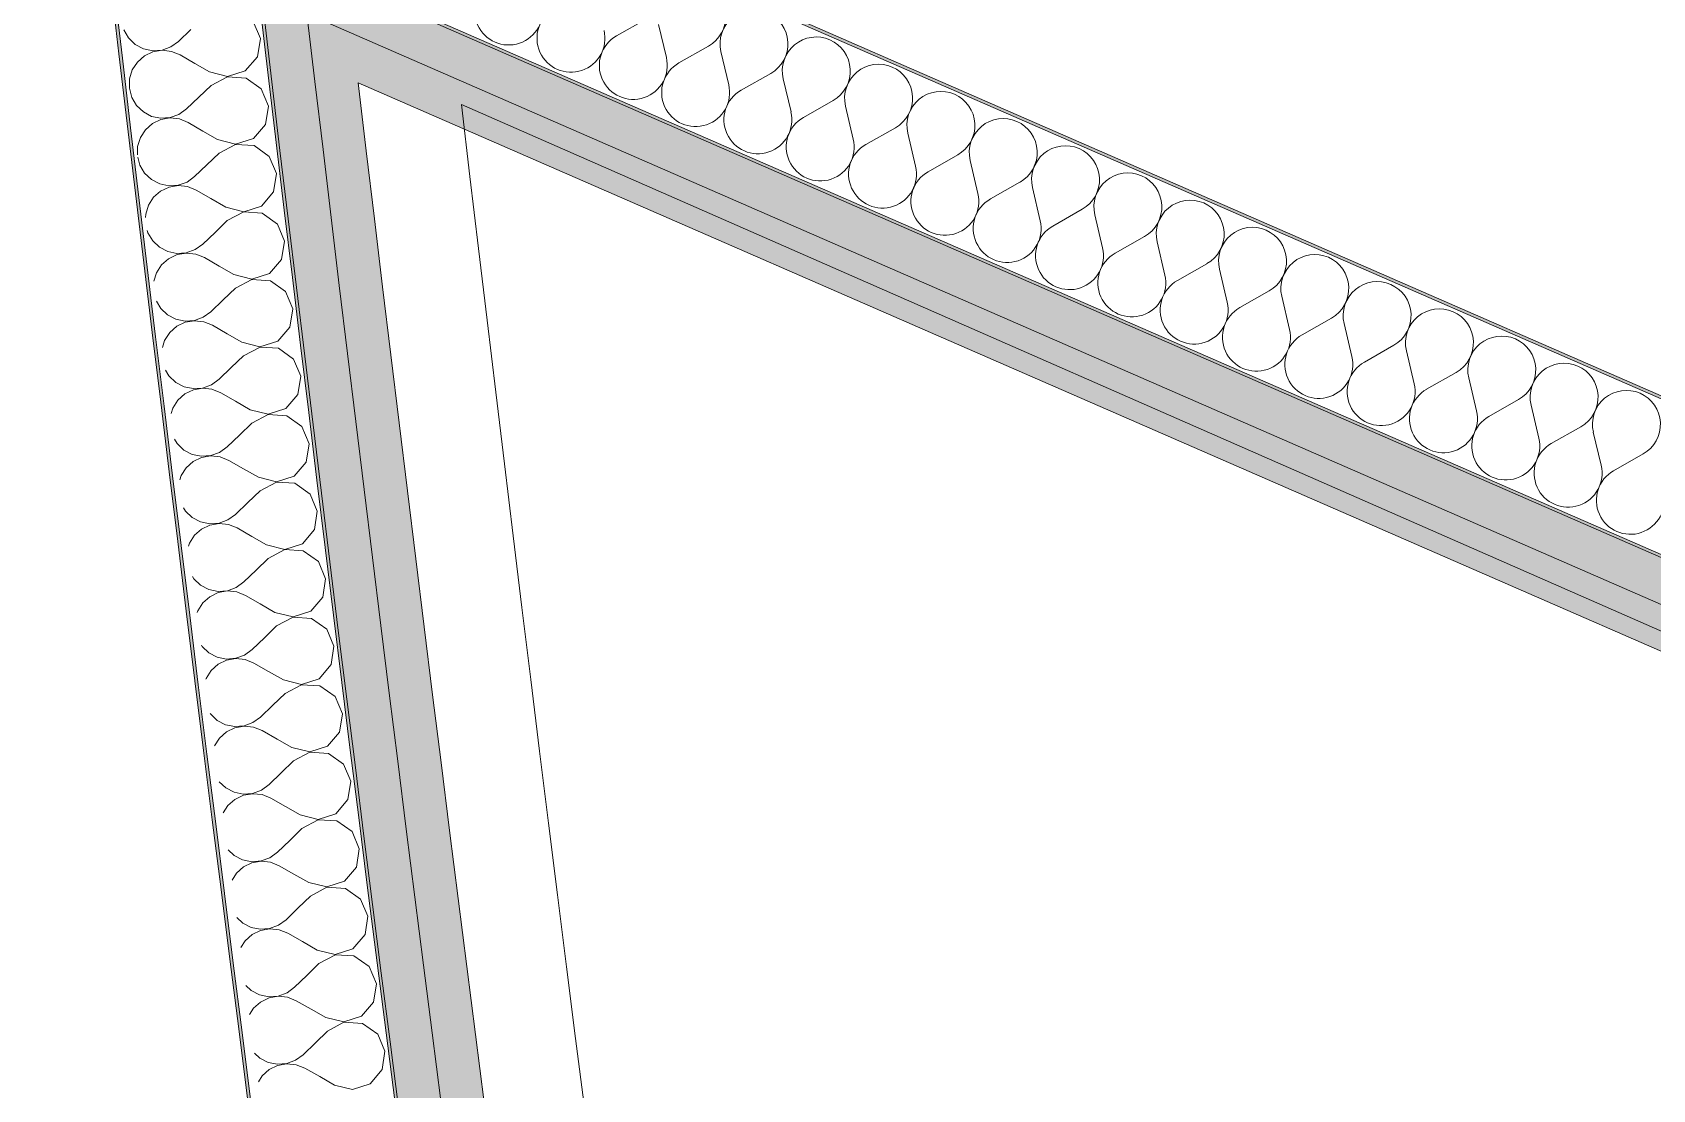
# Model space of a CAD drawing. Header units: millimetres. Extents: x -99530 to 90294, y -97212 to 56397.
# Drawn here: x -41765 to -41197, y -61970 to -61600 of the extents above; entities that cross this region are included whole.
import ezdxf
from ezdxf.enums import TextEntityAlignment as Align

# ---------------------------------------------------------------- set-up
doc = ezdxf.new("R2010")
doc.units = ezdxf.units.MM
doc.header["$MEASUREMENT"] = 0
doc.linetypes.add('Double Dashed', pattern=[1093.611073, 529.166651, -211.666656, 141.111112, -211.666656])
doc.linetypes.add('Hidden Line', pattern=[55, 45, -10])
for name, color, linetype in [('A-25-M_Wall_Ext', 7, 'Continuous'), ('A-25-M_Wall_Int', 7, 'Continuous'), ('New_A-05-M_Gross_Int_Circulation', 7, 'Continuous'), ('New_A-15-MG_Structural_Grid_Phase_2', 7, 'Continuous'), ('New_A-20-M_Floor_Slab', 7, 'Continuous'), ('New_A-25-M_Wall_Ext', 7, 'Continuous'), ('New_A-25-M_Wall_Int', 7, 'Continuous')]:
    doc.layers.add(name, color=color, linetype=linetype)
for name, color, linetype, lineweight, true_color in [('A-25-M_Wall_Ext_Pen_No__107', 7, 'Continuous', 15, 0xa6a6a6), ('A-25-M_Wall_Ext_Pen_No__27', 7, 'Continuous', 50, 0x2a2a2a), ('A-25-M_Wall_Int_Pen_No__107', 7, 'Continuous', 15, 0xa6a6a6), ('A-25-M_Wall_Int_Pen_No__149', 7, 'Continuous', 0, 0x2a2a2a), ('A-25-M_Wall_Int_Pen_No__81', 7, 'Continuous', 20, 0x6a6a6a), ('New_A-05-M_Gross_Int_Circulation_Pen_No__74', 7, 'Continuous', 20, 0x606060), ('New_A-15-MG_Structural_Grid_Phase_2_Pen_No__222', 7, 'Continuous', 13, 0x65af33), ('New_A-25-M_Wall_Int_Pen_No__107', 7, 'Continuous', 15, 0xa6a6a6), ('New_A-25-M_Wall_Int_Pen_No__81', 7, 'Continuous', 20, 0x6a6a6a)]:
    doc.layers.add(name, color=color, linetype=linetype, lineweight=lineweight, true_color=true_color)
for name, color, linetype, lineweight in [('A-25-M_Wall_Ext_Pen_No__87', 8, 'Continuous', 20), ('A-25-M_Wall_Int_Pen_No__1', 7, 'Continuous', 13), ('A-25-M_Wall_Int_Pen_No__150', 7, 'Continuous', 0), ('A-25-M_Wall_Int_Pen_No__193', 7, 'Continuous', 18), ('New_A-20-M_Floor_Slab_Pen_No__89', 8, 'Continuous', 20), ('New_A-25-M_Wall_Ext_Pen_No__87', 8, 'Continuous', 20), ('New_A-25-M_Wall_Int_Pen_No__1', 7, 'Continuous', 13), ('New_A-25-M_Wall_Int_Pen_No__150', 7, 'Continuous', 0), ('New_ArchiCAD Zone Stamps_Pen_No__9', 7, 'Continuous', 13)]:
    doc.layers.add(name, color=color, linetype=linetype, lineweight=lineweight)
doc.styles.add('GENERATED_STYLE_1', font='')
doc.styles.add('GENERATED_STYLE_3', font='')
doc.styles.add('GENERATED_STYLE_4', font='')
doc.styles.get('GENERATED_STYLE_1').set_extended_font_data('Arial', bold=True)
doc.styles.get('GENERATED_STYLE_3').set_extended_font_data('Arial')
doc.styles.get('GENERATED_STYLE_4').set_extended_font_data('Swis721 BT')

# ---------------------------------------------------------------- blocks, each defined once
blk = doc.blocks.new('Stair 07 _INB 0168_10_1', base_point=(-36902.6, -62923.54))
at = {"layer": 'New_A-05-M_Gross_Int_Circulation_Pen_No__74', "linetype": 'Continuous'}
blk.add_line((-38517.46, -62984.31), (-41614.53, -61625.29), dxfattribs=at)
blk.add_arc((-4141.99, -57209.05), 37731.88, 186.721455, 191.645003, dxfattribs=at)
at = {"layer": 'New_ArchiCAD Zone Stamps_Pen_No__9'}
for tag, height, style, p in [('ROOM_NAME', 250, 'GENERATED_STYLE_1', (-37168.15, -61611.29)), ('zoneNameLine2', 250, 'GENERATED_STYLE_1', (-37356.58, -62043.42)), ('ROOM_NUMBER', 200, 'GENERATED_STYLE_3', (-37545.01, -62464.13)), ('measuredAreaCode', 200, 'GENERATED_STYLE_3', (-37702.04, -62824.24)), ('DUMMY_649', 200, 'GENERATED_STYLE_3', (-37394.63, -62958.28)), ('DUMMY_650', 200, 'GENERATED_STYLE_3', (-36905.29, -63171.66)), ('DUMMY_651', 133.33, 'GENERATED_STYLE_3', (-36626, -63278.2))]:
    blk.add_attdef(tag, text='', height=height, rotation=336.4404, dxfattribs=dict(at, style=style)).set_placement(p, align=Align.TOP_LEFT)
blk = doc.blocks.new('Slab_56_1', base_point=(-44734.13, -52924.74))
at = {"layer": 'New_A-20-M_Floor_Slab_Pen_No__89', "linetype": 'Continuous', "flags": 128}
blk.add_lwpolyline([(-44734.13, -52924.74), (-44734.3, -52924.72, -0.179811), (-34721.45, -33027.69), (-34721.92, -33027.18), (-25959.6, -24873.2), (-20981.62, -27043.85), (-17009.56, -17934.66), (-17703.34, -17189.12), (-11222.85, -11158.55), (-10852.64, -11556.37), (-2918.66, -4173.23), (921.42, -599.75), (3259.49, -1619.27), (2636.44, -2195.91), (2144.41, -3324.28), (-4596.33, -18782.94), (-10337.07, -31948.28), (-13252.03, -30677.22), (-20095.26, -46371.16, -0.415568), (-30017.22, -50195.91), (-38341.96, -69287.69, -0.234037), (-41521.39, -64901.11, -0.022084), (-42146.95, -60901.38), (-44895.69, -59706.59, -0.043731)], format="xyb", close=True, dxfattribs=at)
blk = doc.blocks.new('Wall_233_1', base_point=(-42264.59, -61095.29))
at = {"layer": 'New_A-25-M_Wall_Ext_Pen_No__87', "linetype": 'Hidden Line'}
for radius, start in [(37234.44, 185.847464), (37284.44, 185.892366)]:
    blk.add_arc((-5223.89, -57301.83), radius, start, 191.659248, dxfattribs=at)
blk = doc.blocks.new('*X781')
at = {"layer": 'New_A-25-M_Wall_Int_Pen_No__150', "linetype": 'Continuous'}
for p, q in [((-41684.94, -61602.14), (-41687.44, -61596.13)), ((-41732.79, -61599.07), (-41731.12, -61601.91)), ((-41731.12, -61601.91), (-41728.75, -61604.18)), ((-41728.75, -61604.18), (-41725.84, -61605.71)), ((-41716.26, -61605.04), (-41713.59, -61603.13)), ((-41709.28, -61599.02), (-41713.59, -61603.13)), ((-41685.97, -61608.57), (-41684.94, -61602.14)), ((-41725.54, -61608.21), (-41728.01, -61610.37)), ((-41725.84, -61605.71), (-41722.63, -61606.39)), ((-41722.58, -61606.8), (-41725.54, -61608.21)), ((-41722.63, -61606.39), (-41719.35, -61606.16)), ((-41719.34, -61606.25), (-41722.58, -61606.8)), ((-41719.35, -61606.16), (-41716.26, -61605.04)), ((-41716.07, -61606.62), (-41719.34, -61606.25)), ((-41713.03, -61607.86), (-41716.07, -61606.62)), ((-41707.88, -61610.85), (-41713.03, -61607.86)), ((-41690.22, -61613.49), (-41685.97, -61608.57)), ((-41729.8, -61613.13), (-41730.76, -61616.28)), ((-41728.01, -61610.37), (-41729.8, -61613.13)), ((-41702.73, -61613.84), (-41707.88, -61610.85)), ((-41702.73, -61613.84), (-41696.43, -61615.44)), ((-41696.42, -61615.54), (-41702.17, -61618.57)), ((-41696.43, -61615.44), (-41690.22, -61613.49)), ((-41689.93, -61615.99), (-41696.42, -61615.54)), ((-41730.76, -61616.28), (-41730.83, -61619.57)), ((-41730.83, -61619.57), (-41729.99, -61622.75)), ((-41702.17, -61618.57), (-41706.48, -61622.68)), ((-41684.64, -61619.78), (-41689.93, -61615.99)), ((-41682.14, -61625.79), (-41684.64, -61619.78)), ((-41729.99, -61622.75), (-41728.32, -61625.58)), ((-41728.32, -61625.58), (-41725.94, -61627.85)), ((-41713.46, -61628.71), (-41710.79, -61626.79)), ((-41706.48, -61622.68), (-41710.79, -61626.79)), ((-41683.16, -61632.21), (-41682.14, -61625.79)), ((-41725.94, -61627.85), (-41723.04, -61629.38)), ((-41722.74, -61631.88), (-41725.21, -61634.05)), ((-41723.04, -61629.38), (-41719.82, -61630.05)), ((-41719.77, -61630.47), (-41722.74, -61631.88)), ((-41719.82, -61630.05), (-41716.54, -61629.83)), ((-41716.53, -61629.92), (-41719.77, -61630.47)), ((-41716.54, -61629.83), (-41713.46, -61628.71)), ((-41713.27, -61630.28), (-41716.53, -61629.92)), ((-41710.23, -61631.52), (-41713.27, -61630.28)), ((-41705.08, -61634.51), (-41710.23, -61631.52)), ((-41687.41, -61637.14), (-41683.16, -61632.21)), ((-41726.99, -61636.81), (-41727.95, -61639.95)), ((-41725.21, -61634.05), (-41726.99, -61636.81)), ((-41699.92, -61637.5), (-41705.08, -61634.51)), ((-41699.92, -61637.5), (-41693.62, -61639.1)), ((-41693.62, -61639.1), (-41687.41, -61637.14)), ((-41727.95, -61639.95), (-41728.01, -61642.86)), ((-41727.9, -61643.67), (-41727.18, -61646.42)), ((-41699.36, -61642.23), (-41703.67, -61646.34)), ((-41693.61, -61639.19), (-41699.36, -61642.23)), ((-41687.11, -61639.63), (-41693.61, -61639.19)), ((-41681.83, -61643.43), (-41687.11, -61639.63)), ((-41679.32, -61649.43), (-41681.83, -61643.43)), ((-41727.18, -61646.42), (-41725.51, -61649.25)), ((-41725.51, -61649.25), (-41723.13, -61651.52)), ((-41703.67, -61646.34), (-41707.97, -61650.45)), ((-41680.34, -61655.86), (-41679.32, -61649.43)), ((-41723.13, -61651.52), (-41720.22, -61653.05)), ((-41719.92, -61655.55), (-41722.38, -61657.72)), ((-41720.22, -61653.05), (-41717, -61653.72)), ((-41716.95, -61654.13), (-41719.92, -61655.55)), ((-41717, -61653.72), (-41713.72, -61653.49)), ((-41713.71, -61653.59), (-41716.95, -61654.13)), ((-41713.72, -61653.49), (-41710.64, -61652.37)), ((-41710.45, -61653.95), (-41713.71, -61653.59)), ((-41710.64, -61652.37), (-41707.97, -61650.45)), ((-41707.41, -61655.18), (-41710.45, -61653.95)), ((-41702.25, -61658.17), (-41707.41, -61655.18)), ((-41724.16, -61660.48), (-41725.12, -61663.63)), ((-41722.38, -61657.72), (-41724.16, -61660.48)), ((-41697.1, -61661.15), (-41702.25, -61658.17)), ((-41697.1, -61661.15), (-41690.79, -61662.75)), ((-41690.79, -61662.75), (-41684.59, -61660.79)), ((-41684.59, -61660.79), (-41680.34, -61655.86)), ((-41725.12, -61663.63), (-41725.14, -61664.79)), ((-41696.53, -61665.88), (-41700.84, -61670)), ((-41690.78, -61662.84), (-41696.53, -61665.88)), ((-41684.29, -61663.28), (-41690.78, -61662.84)), ((-41679, -61667.07), (-41684.29, -61663.28)), ((-41724.56, -61669.31), (-41724.35, -61670.1)), ((-41724.35, -61670.1), (-41722.67, -61672.93)), ((-41700.84, -61670), (-41705.14, -61674.11)), ((-41676.49, -61673.07), (-41679, -61667.07)), ((-41722.67, -61672.93), (-41720.29, -61675.19)), ((-41720.29, -61675.19), (-41717.38, -61676.72)), ((-41717.38, -61676.72), (-41714.17, -61677.39)), ((-41714.12, -61677.8), (-41717.08, -61679.22)), ((-41714.17, -61677.39), (-41710.89, -61677.16)), ((-41710.88, -61677.25), (-41714.12, -61677.8)), ((-41710.89, -61677.16), (-41707.8, -61676.04)), ((-41707.61, -61677.61), (-41710.88, -61677.25)), ((-41707.8, -61676.04), (-41705.14, -61674.11)), ((-41704.57, -61678.84), (-41707.61, -61677.61)), ((-41677.5, -61679.5), (-41676.49, -61673.07)), ((-41719.55, -61681.39), (-41721.33, -61684.15)), ((-41717.08, -61679.22), (-41719.55, -61681.39)), ((-41699.41, -61681.82), (-41704.57, -61678.84)), ((-41694.26, -61684.8), (-41699.41, -61681.82)), ((-41681.75, -61684.43), (-41677.5, -61679.5)), ((-41721.33, -61684.15), (-41722.23, -61687.13)), ((-41693.69, -61689.53), (-41697.99, -61693.65)), ((-41694.26, -61684.8), (-41687.95, -61686.4)), ((-41687.94, -61686.49), (-41693.69, -61689.53)), ((-41687.95, -61686.4), (-41681.75, -61684.43)), ((-41681.45, -61686.93), (-41687.94, -61686.49)), ((-41676.15, -61690.71), (-41681.45, -61686.93)), ((-41721.32, -61694.07), (-41719.83, -61696.6)), ((-41697.99, -61693.65), (-41702.29, -61697.77)), ((-41673.64, -61696.71), (-41676.15, -61690.71)), ((-41719.83, -61696.6), (-41717.44, -61698.86)), ((-41717.44, -61698.86), (-41714.53, -61700.38)), ((-41714.53, -61700.38), (-41711.32, -61701.05)), ((-41711.32, -61701.05), (-41708.04, -61700.82)), ((-41708.03, -61700.91), (-41711.27, -61701.46)), ((-41708.04, -61700.82), (-41704.95, -61699.7)), ((-41704.76, -61701.27), (-41708.03, -61700.91)), ((-41704.95, -61699.7), (-41702.29, -61697.77)), ((-41674.65, -61703.14), (-41673.64, -61696.71)), ((-41716.69, -61705.05), (-41718.47, -61707.82)), ((-41714.23, -61702.88), (-41716.69, -61705.05)), ((-41711.27, -61701.46), (-41714.23, -61702.88)), ((-41701.72, -61702.5), (-41704.76, -61701.27)), ((-41696.56, -61705.48), (-41701.72, -61702.5)), ((-41691.41, -61708.46), (-41696.56, -61705.48)), ((-41678.89, -61708.07), (-41674.65, -61703.14)), ((-41718.47, -61707.82), (-41719.21, -61710.26)), ((-41691.41, -61708.46), (-41685.09, -61710.04)), ((-41685.08, -61710.14), (-41690.83, -61713.19)), ((-41685.09, -61710.04), (-41678.89, -61708.07)), ((-41678.59, -61710.57), (-41685.08, -61710.14)), ((-41673.3, -61714.35), (-41678.59, -61710.57)), ((-41695.13, -61717.31), (-41699.43, -61721.43)), ((-41690.83, -61713.19), (-41695.13, -61717.31)), ((-41670.78, -61720.35), (-41673.3, -61714.35)), ((-41718.17, -61718.23), (-41716.96, -61720.26)), ((-41716.96, -61720.26), (-41714.58, -61722.52)), ((-41714.58, -61722.52), (-41711.67, -61724.05)), ((-41705.17, -61724.48), (-41702.09, -61723.35)), ((-41702.09, -61723.35), (-41699.43, -61721.43)), ((-41671.79, -61726.78), (-41670.78, -61720.35)), ((-41713.83, -61728.72), (-41715.6, -61731.49)), ((-41711.36, -61726.55), (-41713.83, -61728.72)), ((-41711.67, -61724.05), (-41708.45, -61724.71)), ((-41708.4, -61725.13), (-41711.36, -61726.55)), ((-41708.45, -61724.71), (-41705.17, -61724.48)), ((-41705.16, -61724.57), (-41708.4, -61725.13)), ((-41701.9, -61724.93), (-41705.16, -61724.57)), ((-41698.85, -61726.16), (-41701.9, -61724.93)), ((-41693.69, -61729.13), (-41698.85, -61726.16)), ((-41688.53, -61732.1), (-41693.69, -61729.13)), ((-41676.02, -61731.71), (-41671.79, -61726.78)), ((-41715.6, -61731.49), (-41716.19, -61733.43)), ((-41688.53, -61732.1), (-41682.22, -61733.69)), ((-41682.21, -61733.78), (-41687.96, -61736.83)), ((-41682.22, -61733.69), (-41676.02, -61731.71)), ((-41675.72, -61734.21), (-41682.21, -61733.78)), ((-41670.42, -61737.99), (-41675.72, -61734.21)), ((-41687.96, -61736.83), (-41692.25, -61740.96)), ((-41667.9, -61743.99), (-41670.42, -61737.99)), ((-41715.02, -61742.35), (-41714.09, -61743.93)), ((-41714.09, -61743.93), (-41711.7, -61746.19)), ((-41711.7, -61746.19), (-41708.79, -61747.71)), ((-41699.21, -61747.01), (-41696.55, -61745.08)), ((-41692.25, -61740.96), (-41696.55, -61745.08)), ((-41668.9, -61750.41), (-41667.9, -61743.99)), ((-41708.48, -61750.21), (-41710.94, -61752.38)), ((-41708.79, -61747.71), (-41705.57, -61748.38)), ((-41705.52, -61748.79), (-41708.48, -61750.21)), ((-41705.57, -61748.38), (-41702.29, -61748.14)), ((-41702.28, -61748.23), (-41705.52, -61748.79)), ((-41702.29, -61748.14), (-41699.21, -61747.01)), ((-41699.02, -61748.58), (-41702.28, -61748.23)), ((-41695.97, -61749.81), (-41699.02, -61748.58)), ((-41690.81, -61752.78), (-41695.97, -61749.81)), ((-41673.14, -61755.35), (-41668.9, -61750.41)), ((-41712.72, -61755.15), (-41713.16, -61756.62)), ((-41710.94, -61752.38), (-41712.72, -61755.15)), ((-41685.65, -61755.75), (-41690.81, -61752.78)), ((-41685.65, -61755.75), (-41679.34, -61757.33)), ((-41679.33, -61757.43), (-41685.07, -61760.48)), ((-41679.34, -61757.33), (-41673.14, -61755.35)), ((-41672.83, -61757.85), (-41679.33, -61757.43)), ((-41685.07, -61760.48), (-41689.36, -61764.61)), ((-41667.53, -61761.62), (-41672.83, -61757.85)), ((-41665.01, -61767.62), (-41667.53, -61761.62)), ((-41711.88, -61766.44), (-41711.19, -61767.59)), ((-41711.19, -61767.59), (-41708.8, -61769.85)), ((-41696.31, -61770.66), (-41693.65, -61768.74)), ((-41689.36, -61764.61), (-41693.65, -61768.74)), ((-41666.01, -61774.05), (-41665.01, -61767.62)), ((-41708.8, -61769.85), (-41705.89, -61771.37)), ((-41705.58, -61773.87), (-41708.04, -61776.05)), ((-41705.89, -61771.37), (-41702.67, -61772.03)), ((-41702.62, -61772.45), (-41705.58, -61773.87)), ((-41702.67, -61772.03), (-41699.4, -61771.79)), ((-41699.39, -61771.89), (-41702.62, -61772.45)), ((-41699.4, -61771.79), (-41696.31, -61770.66)), ((-41696.12, -61772.24), (-41699.39, -61771.89)), ((-41693.07, -61773.47), (-41696.12, -61772.24)), ((-41687.91, -61776.43), (-41693.07, -61773.47)), ((-41670.24, -61778.99), (-41666.01, -61774.05)), ((-41709.82, -61778.82), (-41710.13, -61779.85)), ((-41708.04, -61776.05), (-41709.82, -61778.82)), ((-41682.75, -61779.4), (-41687.91, -61776.43)), ((-41682.75, -61779.4), (-41676.44, -61780.97)), ((-41676.44, -61780.97), (-41670.24, -61778.99)), ((-41682.17, -61784.13), (-41686.46, -61788.26)), ((-41676.42, -61781.07), (-41682.17, -61784.13)), ((-41669.93, -61781.49), (-41676.42, -61781.07)), ((-41664.63, -61785.26), (-41669.93, -61781.49)), ((-41662.1, -61791.25), (-41664.63, -61785.26)), ((-41708.74, -61790.49), (-41708.28, -61791.26)), ((-41708.28, -61791.26), (-41705.89, -61793.51)), ((-41686.46, -61788.26), (-41690.74, -61792.39)), ((-41663.09, -61797.68), (-41662.1, -61791.25)), ((-41705.89, -61793.51), (-41702.98, -61795.03)), ((-41702.98, -61795.03), (-41699.76, -61795.69)), ((-41699.71, -61796.1), (-41702.67, -61797.53)), ((-41699.76, -61795.69), (-41696.49, -61795.45)), ((-41696.48, -61795.54), (-41699.71, -61796.1)), ((-41696.49, -61795.45), (-41693.4, -61794.32)), ((-41693.21, -61795.89), (-41696.48, -61795.54)), ((-41693.4, -61794.32), (-41690.74, -61792.39)), ((-41690.16, -61797.12), (-41693.21, -61795.89)), ((-41685, -61800.08), (-41690.16, -61797.12)), ((-41706.9, -61802.48), (-41707.09, -61803.12)), ((-41705.13, -61799.71), (-41706.9, -61802.48)), ((-41702.67, -61797.53), (-41705.13, -61799.71)), ((-41679.83, -61803.04), (-41685, -61800.08)), ((-41679.83, -61803.04), (-41673.52, -61804.61)), ((-41673.52, -61804.61), (-41667.32, -61802.63)), ((-41667.32, -61802.63), (-41663.09, -61797.68)), ((-41679.25, -61807.77), (-41683.53, -61811.9)), ((-41673.51, -61804.71), (-41679.25, -61807.77)), ((-41667.01, -61805.12), (-41673.51, -61804.71)), ((-41661.71, -61808.89), (-41667.01, -61805.12)), ((-41683.53, -61811.9), (-41687.82, -61816.04)), ((-41659.17, -61814.88), (-41661.71, -61808.89)), ((-41705.61, -61814.5), (-41705.36, -61814.92)), ((-41705.36, -61814.92), (-41702.97, -61817.17)), ((-41702.97, -61817.17), (-41700.05, -61818.69)), ((-41700.05, -61818.69), (-41696.84, -61819.35)), ((-41696.79, -61819.76), (-41699.74, -61821.18)), ((-41696.84, -61819.35), (-41693.56, -61819.1)), ((-41693.55, -61819.2), (-41696.79, -61819.76)), ((-41693.56, -61819.1), (-41690.48, -61817.97)), ((-41690.28, -61819.54), (-41693.55, -61819.2)), ((-41690.48, -61817.97), (-41687.82, -61816.04)), ((-41687.23, -61820.76), (-41690.28, -61819.54)), ((-41660.17, -61821.31), (-41659.17, -61814.88)), ((-41702.2, -61823.36), (-41703.97, -61826.14)), ((-41699.74, -61821.18), (-41702.2, -61823.36)), ((-41682.07, -61823.72), (-41687.23, -61820.76)), ((-41676.9, -61826.68), (-41682.07, -61823.72)), ((-41664.39, -61826.26), (-41660.17, -61821.31)), ((-41703.97, -61826.14), (-41704.05, -61826.41)), ((-41676.31, -61831.41), (-41680.6, -61835.55)), ((-41676.9, -61826.68), (-41670.59, -61828.25)), ((-41670.57, -61828.35), (-41676.31, -61831.41)), ((-41670.59, -61828.25), (-41664.39, -61826.26)), ((-41664.08, -61828.76), (-41670.57, -61828.35)), ((-41658.77, -61832.52), (-41664.08, -61828.76)), ((-41680.6, -61835.55), (-41684.88, -61839.68)), ((-41656.23, -61838.51), (-41658.77, -61832.52)), ((-41702.48, -61838.48), (-41702.42, -61838.57)), ((-41702.42, -61838.57), (-41700.03, -61840.83)), ((-41700.03, -61840.83), (-41697.11, -61842.34)), ((-41697.11, -61842.34), (-41693.89, -61843)), ((-41693.89, -61843), (-41690.62, -61842.75)), ((-41690.62, -61842.75), (-41687.54, -61841.62)), ((-41687.54, -61841.62), (-41684.88, -61839.68)), ((-41657.22, -61844.94), (-41656.23, -61838.51)), ((-41699.26, -61847.02), (-41701, -61849.76)), ((-41696.8, -61844.84), (-41699.26, -61847.02)), ((-41693.84, -61843.41), (-41696.8, -61844.84)), ((-41690.61, -61842.85), (-41693.84, -61843.41)), ((-41687.34, -61843.19), (-41690.61, -61842.85)), ((-41684.29, -61844.41), (-41687.34, -61843.19)), ((-41679.12, -61847.37), (-41684.29, -61844.41)), ((-41673.96, -61850.32), (-41679.12, -61847.37)), ((-41661.45, -61849.89), (-41657.22, -61844.94)), ((-41673.96, -61850.32), (-41667.64, -61851.89)), ((-41667.63, -61851.98), (-41673.36, -61855.05)), ((-41667.64, -61851.89), (-41661.45, -61849.89)), ((-41661.13, -61852.39), (-41667.63, -61851.98)), ((-41655.82, -61856.15), (-41661.13, -61852.39)), ((-41677.65, -61859.19), (-41681.93, -61863.33)), ((-41673.36, -61855.05), (-41677.65, -61859.19)), ((-41653.28, -61862.14), (-41655.82, -61856.15)), ((-41699.37, -61862.33), (-41697.07, -61864.48)), ((-41697.07, -61864.48), (-41694.16, -61865.99)), ((-41687.66, -61866.4), (-41684.58, -61865.26)), ((-41684.58, -61865.26), (-41681.93, -61863.33)), ((-41654.27, -61868.57), (-41653.28, -61862.14)), ((-41696.3, -61870.68), (-41697.94, -61873.26)), ((-41693.84, -61868.49), (-41696.3, -61870.68)), ((-41694.16, -61865.99), (-41690.94, -61866.65)), ((-41690.89, -61867.06), (-41693.84, -61868.49)), ((-41690.94, -61866.65), (-41687.66, -61866.4)), ((-41687.65, -61866.5), (-41690.89, -61867.06)), ((-41684.38, -61866.84), (-41687.65, -61866.5)), ((-41681.33, -61868.06), (-41684.38, -61866.84)), ((-41676.16, -61871.01), (-41681.33, -61868.06)), ((-41670.99, -61873.96), (-41676.16, -61871.01)), ((-41658.48, -61873.52), (-41654.27, -61868.57)), ((-41670.99, -61873.96), (-41664.68, -61875.52)), ((-41664.66, -61875.62), (-41670.4, -61878.69)), ((-41664.68, -61875.52), (-41658.48, -61873.52)), ((-41658.17, -61876.02), (-41664.66, -61875.62)), ((-41652.86, -61879.78), (-41658.17, -61876.02)), ((-41670.4, -61878.69), (-41674.68, -61882.83)), ((-41650.31, -61885.76), (-41652.86, -61879.78)), ((-41696.26, -61886.11), (-41694.1, -61888.14)), ((-41694.1, -61888.14), (-41691.19, -61889.65)), ((-41681.61, -61888.91), (-41678.96, -61886.97)), ((-41674.68, -61882.83), (-41678.96, -61886.97)), ((-41651.29, -61892.2), (-41650.31, -61885.76)), ((-41690.87, -61892.14), (-41693.32, -61894.33)), ((-41691.19, -61889.65), (-41687.97, -61890.3)), ((-41687.91, -61890.71), (-41690.87, -61892.14)), ((-41687.97, -61890.3), (-41684.69, -61890.05)), ((-41684.68, -61890.14), (-41687.91, -61890.71)), ((-41684.69, -61890.05), (-41681.61, -61888.91)), ((-41681.41, -61890.48), (-41684.68, -61890.14)), ((-41678.36, -61891.7), (-41681.41, -61890.48)), ((-41673.19, -61894.65), (-41678.36, -61891.7)), ((-41655.51, -61897.15), (-41651.29, -61892.2)), ((-41693.32, -61894.33), (-41694.87, -61896.76)), ((-41668.02, -61897.6), (-41673.19, -61894.65)), ((-41668.02, -61897.6), (-41661.7, -61899.15)), ((-41661.69, -61899.25), (-41667.42, -61902.33)), ((-41661.7, -61899.15), (-41655.51, -61897.15)), ((-41655.19, -61899.65), (-41661.69, -61899.25)), ((-41667.42, -61902.33), (-41671.7, -61906.47)), ((-41649.88, -61903.4), (-41655.19, -61899.65)), ((-41647.33, -61909.39), (-41649.88, -61903.4)), ((-41693.16, -61909.87), (-41691.12, -61911.79)), ((-41678.62, -61912.55), (-41675.97, -61910.61)), ((-41671.7, -61906.47), (-41675.97, -61910.61)), ((-41648.3, -61915.82), (-41647.33, -61909.39)), ((-41691.12, -61911.79), (-41688.2, -61913.29)), ((-41687.88, -61915.79), (-41690.33, -61917.98)), ((-41688.2, -61913.29), (-41684.98, -61913.95)), ((-41684.93, -61914.36), (-41687.88, -61915.79)), ((-41684.98, -61913.95), (-41681.7, -61913.69)), ((-41681.69, -61913.79), (-41684.93, -61914.36)), ((-41681.7, -61913.69), (-41678.62, -61912.55)), ((-41678.42, -61914.12), (-41681.69, -61913.79)), ((-41675.37, -61915.34), (-41678.42, -61914.12)), ((-41670.2, -61918.29), (-41675.37, -61915.34)), ((-41652.52, -61920.78), (-41648.3, -61915.82)), ((-41690.33, -61917.98), (-41691.8, -61920.29)), ((-41665.03, -61921.23), (-41670.2, -61918.29)), ((-41665.03, -61921.23), (-41658.71, -61922.78)), ((-41658.71, -61922.78), (-41652.52, -61920.78)), ((-41664.43, -61925.96), (-41668.7, -61930.11)), ((-41658.69, -61922.88), (-41664.43, -61925.96)), ((-41652.2, -61923.27), (-41658.69, -61922.88)), ((-41646.88, -61927.02), (-41652.2, -61923.27)), ((-41644.33, -61933.01), (-41646.88, -61927.02)), ((-41690.06, -61933.61), (-41688.12, -61935.44)), ((-41668.7, -61930.11), (-41672.97, -61934.25)), ((-41645.3, -61939.44), (-41644.33, -61933.01)), ((-41688.12, -61935.44), (-41685.2, -61936.94)), ((-41685.2, -61936.94), (-41681.98, -61937.59)), ((-41681.92, -61938), (-41684.88, -61939.44)), ((-41681.98, -61937.59), (-41678.7, -61937.33)), ((-41678.69, -61937.43), (-41681.92, -61938)), ((-41678.7, -61937.33), (-41675.62, -61936.19)), ((-41675.42, -61937.76), (-41678.69, -61937.43)), ((-41675.62, -61936.19), (-41672.97, -61934.25)), ((-41672.37, -61938.98), (-41675.42, -61937.76)), ((-41667.19, -61941.92), (-41672.37, -61938.98)), ((-41687.33, -61941.63), (-41688.73, -61943.84)), ((-41684.88, -61939.44), (-41687.33, -61941.63)), ((-41662.02, -61944.87), (-41667.19, -61941.92)), ((-41662.02, -61944.87), (-41655.7, -61946.41)), ((-41655.7, -61946.41), (-41649.51, -61944.4)), ((-41649.51, -61944.4), (-41645.3, -61939.44)), ((-41661.42, -61949.59), (-41665.69, -61953.74)), ((-41655.69, -61946.51), (-41661.42, -61949.59)), ((-41649.19, -61946.9), (-41655.69, -61946.51)), ((-41643.87, -61950.64), (-41649.19, -61946.9)), ((-41641.31, -61956.63), (-41643.87, -61950.64)), ((-41665.69, -61953.74), (-41669.96, -61957.89)), ((-41686.97, -61957.34), (-41685.1, -61959.08)), ((-41685.1, -61959.08), (-41682.18, -61960.59)), ((-41682.18, -61960.59), (-41678.96, -61961.23)), ((-41678.91, -61961.65), (-41681.86, -61963.08)), ((-41678.96, -61961.23), (-41675.68, -61960.98)), ((-41675.67, -61961.07), (-41678.91, -61961.65)), ((-41675.68, -61960.98), (-41672.61, -61959.83)), ((-41672.4, -61961.4), (-41675.67, -61961.07)), ((-41672.61, -61959.83), (-41669.96, -61957.89)), ((-41669.35, -61962.62), (-41672.4, -61961.4)), ((-41642.28, -61963.06), (-41641.31, -61956.63)), ((-41684.31, -61965.27), (-41685.65, -61967.4)), ((-41681.86, -61963.08), (-41684.31, -61965.27)), ((-41664.17, -61965.56), (-41669.35, -61962.62)), ((-41659, -61968.5), (-41664.17, -61965.56)), ((-41646.49, -61968.03), (-41642.28, -61963.06)), ((-41659, -61968.5), (-41652.68, -61970.04)), ((-41652.68, -61970.04), (-41646.49, -61968.03))]:
    blk.add_line(p, q, dxfattribs=at)
blk = doc.blocks.new('Wall_234_1', base_point=(-41650.69, -61617.63))
at = {"layer": 'A-25-M_Wall_Int_Pen_No__107', "linetype": 'Continuous'}
blk.add_hatch(color=256, dxfattribs=at).paths.add_polyline_path([(-41668.66, -61593.43), (-41666.62, -61610.69), (-41650.69, -61617.63), (-41668.61, -61593.45)])
at = {"layer": 'New_A-25-M_Wall_Int_Pen_No__107', "linetype": 'Continuous'}
for points in [[(-41684.58, -61586.49, 0.020784), (-41197.92, -64625.86), (-41183.53, -64621.37, -0.020714), (-41668.66, -61593.43)], [(-41666.62, -61610.69, 0.020699), (-41180.53, -64636.15), (-41166.13, -64631.65, -0.020629), (-41650.69, -61617.63)]]:
    blk.add_hatch(color=256, dxfattribs=at).paths.add_polyline_path(points)
at = {"layer": 'New_A-25-M_Wall_Int_Pen_No__81', "linetype": 'Continuous', "lineweight": 0, "true_color": 0x353535}
for points in [[(-41748.55, -61486.6, 0.021187), (-41258.2, -64590.19), (-41257.24, -64589.9, -0.021182), (-41747.49, -61487.06)], [(-41687.67, -61568.78, 0.020899), (-41199.08, -64625.18), (-41198.12, -64624.88, -0.020894), (-41686.6, -61569.24)]]:
    blk.add_hatch(color=250, dxfattribs=at).paths.add_polyline_path(points)
at = {"layer": 'New_A-25-M_Wall_Int_Pen_No__1', "linetype": 'Continuous'}
for radius, start, end in [(37093.18, 186.548948, 191.405608), (37092.18, 186.551629, 191.405448), (37042.18, 186.685976, 191.398979), (37041.18, 186.688668, 191.47657), (37026.18, 186.729082, 191.475746), (37011.18, 186.769546, 191.520049)]:
    blk.add_arc((-4897.54, -57254.9), radius, start, end, dxfattribs=at)
at = {"layer": 'New_A-25-M_Wall_Int', "color": 250, "lineweight": 50, "true_color": 0x2a2a2a}
blk.add_blockref('*X781', (0, 0), dxfattribs=at)
blk = doc.blocks.new('*X888')
at = {"layer": 'A-25-M_Wall_Int_Pen_No__150', "linetype": 'Continuous'}
for p, q in [((-41560.22, -61601.18), (-41549.87, -61595.31)), ((-41542.76, -61608.8), (-41545.5, -61597.21)), ((-41538.4, -61610.7), (-41528.04, -61604.82)), ((-41520.94, -61618.31), (-41523.68, -61606.73)), ((-41516.57, -61620.22), (-41506.22, -61614.34)), ((-41499.11, -61627.83), (-41501.85, -61616.24)), ((-41494.75, -61629.73), (-41484.39, -61623.86)), ((-41477.29, -61637.35), (-41480.03, -61625.76)), ((-41472.92, -61639.25), (-41462.57, -61633.38)), ((-41455.46, -61646.86), (-41458.2, -61635.28)), ((-41451.1, -61648.77), (-41440.74, -61642.89)), ((-41433.64, -61656.38), (-41436.38, -61644.8)), ((-41429.27, -61658.28), (-41418.92, -61652.41)), ((-41411.81, -61665.9), (-41414.55, -61654.31)), ((-41407.45, -61667.8), (-41397.09, -61661.93)), ((-41389.99, -61675.41), (-41392.73, -61663.83)), ((-41385.62, -61677.32), (-41375.27, -61671.44)), ((-41368.16, -61684.93), (-41370.9, -61673.35)), ((-41363.8, -61686.83), (-41353.44, -61680.96)), ((-41346.34, -61694.45), (-41349.08, -61682.86)), ((-41341.97, -61696.35), (-41331.62, -61690.48)), ((-41324.51, -61703.96), (-41327.25, -61692.38)), ((-41320.15, -61705.87), (-41309.79, -61699.99)), ((-41302.69, -61713.48), (-41305.43, -61701.9)), ((-41298.32, -61715.38), (-41287.97, -61709.51)), ((-41280.86, -61723), (-41283.6, -61711.41)), ((-41276.5, -61724.9), (-41266.14, -61719.03)), ((-41259.04, -61732.51), (-41261.78, -61720.93)), ((-41254.67, -61734.42), (-41244.32, -61728.54)), ((-41237.21, -61742.03), (-41239.95, -61730.45)), ((-41232.85, -61743.93), (-41222.49, -61738.06)), ((-41215.39, -61751.55), (-41218.13, -61739.96)), ((-41211.02, -61753.45), (-41200.67, -61747.58))]:
    blk.add_line(p, q, dxfattribs=at)
for centre, start, end in [((-41598, -61592.5), 119.5705, 13.3103), ((-41533.92, -61594.47), 299.5705, 66.4404), ((-41576.17, -61602.02), 119.5705, 13.3103), ((-41512.09, -61603.99), 66.4404, 193.3103), ((-41512.09, -61603.99), 299.5705, 66.4404), ((-41554.35, -61611.54), 119.5705, 13.3103), ((-41490.27, -61613.5), 66.4404, 193.3103), ((-41490.27, -61613.5), 299.5705, 66.4404), ((-41532.52, -61621.05), 119.5705, 13.3103), ((-41468.44, -61623.02), 66.4404, 193.3103), ((-41468.44, -61623.02), 299.5705, 66.4404), ((-41510.7, -61630.57), 119.5705, 13.3103), ((-41446.62, -61632.54), 66.4404, 193.3103), ((-41446.62, -61632.54), 299.5705, 66.4404), ((-41488.87, -61640.09), 119.5705, 13.3103), ((-41424.79, -61642.05), 66.4404, 193.3103), ((-41424.79, -61642.05), 299.5705, 66.4404), ((-41467.05, -61649.6), 119.5705, 13.3103), ((-41402.97, -61651.57), 66.4404, 193.3103), ((-41402.97, -61651.57), 299.5705, 66.4404), ((-41445.22, -61659.12), 119.5705, 13.3103), ((-41381.14, -61661.09), 66.4404, 193.3103), ((-41381.14, -61661.09), 299.5705, 66.4404), ((-41423.4, -61668.64), 119.5705, 13.3103), ((-41359.32, -61670.6), 66.4404, 193.3103), ((-41359.32, -61670.6), 299.5705, 66.4404), ((-41401.57, -61678.15), 119.5705, 13.3103), ((-41337.49, -61680.12), 66.4404, 193.3103), ((-41337.49, -61680.12), 299.5705, 66.4404), ((-41379.75, -61687.67), 119.5705, 13.3103), ((-41315.67, -61689.64), 66.4404, 193.3103), ((-41315.67, -61689.64), 299.5705, 66.4404), ((-41357.92, -61697.19), 119.5705, 13.3103), ((-41293.84, -61699.15), 66.4404, 193.3103), ((-41293.84, -61699.15), 299.5705, 66.4404), ((-41336.1, -61706.7), 119.5705, 13.3103), ((-41272.02, -61708.67), 66.4404, 193.3103), ((-41272.02, -61708.67), 299.5705, 66.4404), ((-41314.27, -61716.22), 119.5705, 13.3103), ((-41250.19, -61718.19), 66.4404, 193.3103), ((-41250.19, -61718.19), 299.5705, 66.4404), ((-41292.45, -61725.74), 119.5705, 13.3103), ((-41228.37, -61727.7), 66.4404, 193.3103), ((-41228.37, -61727.7), 299.5705, 66.4404), ((-41270.62, -61735.25), 119.5705, 13.3103), ((-41206.54, -61737.22), 66.4404, 193.3103), ((-41206.54, -61737.22), 299.5705, 66.4404), ((-41248.8, -61744.77), 119.5705, 13.3103), ((-41226.97, -61754.29), 119.5705, 13.3103), ((-41205.15, -61763.8), 119.5705, 13.3103)]:
    blk.add_arc(centre, 11.9, start, end, dxfattribs=at)
blk = doc.blocks.new('Wall_303_1', base_point=(-38544.6, -62972.04))
at = {"layer": 'A-25-M_Wall_Int_Pen_No__107', "linetype": 'Continuous'}
for points in [[(-41668.66, -61593.39), (-41668.61, -61593.45), (-38613.5, -62925.63), (-38590.74, -62919.19), (-41670.69, -61576.18, 0.000117)], [(-41652.73, -61600.38), (-41668.61, -61593.45), (-41650.69, -61617.63)], [(-41650.69, -61617.63), (-38636.27, -62932.07), (-38613.5, -62925.63), (-41652.73, -61600.38, 0.000117)]]:
    blk.add_hatch(color=256, dxfattribs=at).paths.add_polyline_path(points)
at = {"layer": 'A-25-M_Wall_Int_Pen_No__81', "linetype": 'Continuous', "lineweight": 0, "true_color": 0x353535}
for points in [[(-41747.48, -61487.06), (-38513.34, -62897.3), (-38511.83, -62896.87), (-41747.62, -61485.91)], [(-41686.61, -61569.17), (-41686.54, -61569.27), (-38590.74, -62919.19), (-38589.22, -62918.76), (-41686.74, -61568.09)]]:
    blk.add_hatch(color=250, dxfattribs=at).paths.add_polyline_path(points)
at = {"layer": 'A-25-M_Wall_Int_Pen_No__1', "linetype": 'Continuous'}
for p, q in [((-41747.48, -61487.06), (-38513.34, -62897.3)), ((-41687.73, -61567.66), (-38589.22, -62918.76)), ((-41686.54, -61569.27), (-38590.74, -62919.19)), ((-41668.61, -61593.45), (-38613.5, -62925.63))]:
    blk.add_line(p, q, dxfattribs=at)
at = {"layer": 'A-25-M_Wall_Int_Pen_No__1', "linetype": 'Continuous', "flags": 128}
for points in [[(-38511.83, -62896.87), (-41748.68, -61485.45)], [(-41650.69, -61617.63), (-38636.27, -62932.07)]]:
    blk.add_lwpolyline(points, dxfattribs=at)
at = {"layer": 'A-25-M_Wall_Int', "color": 250, "lineweight": 50, "true_color": 0x2a2a2a}
blk.add_blockref('*X888', (0, 0), dxfattribs=at)
blk = doc.blocks.new('Wall_322_1', base_point=(-42261.67, -61124.25))
at = {"layer": 'A-25-M_Wall_Ext_Pen_No__107', "linetype": 'Continuous', "lineweight": 0, "true_color": 0x535353}
blk.add_hatch(color=251, dxfattribs=at).paths.add_polyline_path([(-42361.13, -61134.57, 0.025045), (-41783.48, -64868.72), (-41685.55, -64848.5, -0.025045), (-42261.67, -61124.25)])
at = {"layer": 'A-25-M_Wall_Ext_Pen_No__27', "linetype": 'Continuous'}
blk.add_arc((-4821.59, -57239.2), 37641.11, 185.924212, 191.662952, dxfattribs=at)
blk = doc.blocks.new('Wall_420_1', base_point=(-42568.57, -61112.06))
at = {"layer": 'A-25-M_Wall_Ext_Pen_No__87', "linetype": 'Hidden Line'}
blk.add_arc((-5223.03, -57301.65), 37200.42, 185.825796, 192.529439, dxfattribs=at)
blk = doc.blocks.new('Wall_457_1', base_point=(-42004.5, -61659.63))
at = {"layer": 'A-25-M_Wall_Int_Pen_No__107', "linetype": 'Continuous'}
h = blk.add_hatch(dxfattribs=at)
h.set_pattern_fill('Plywood_0001', color=256, style=0, pattern_type=2)
h.set_pattern_definition([(0, (0, 0), (0, 200), [])])
h.paths.add_polyline_path([(-41348.7, -64618.43, -0.020297), (-41825.76, -61638.41), (-41843.63, -61640.54, 0.02031), (-41365.97, -64623.82)])
blk.add_hatch(color=256, dxfattribs=at).paths.add_polyline_path([(-42004.5, -61659.63, 0.020422), (-41521.44, -64672.33), (-41509.92, -64668.74, -0.020414), (-41992.59, -61658.22)])
at = {"layer": 'A-25-M_Wall_Int_Pen_No__149', "linetype": 'Continuous'}
for radius, end in [(37187.47, 191.420682), (37457.47, 191.463418)]:
    blk.add_arc((-4897.54, -57254.9), radius, 186.769546, end, dxfattribs=at)
at = {"layer": 'A-25-M_Wall_Int_Pen_No__193', "linetype": 'Continuous'}
for radius, end in [(37205.47, 191.42355), (37367.47, 191.449242), (37355.47, 191.447346)]:
    blk.add_arc((-4897.54, -57254.9), radius, 186.769546, end, dxfattribs=at)
blk = doc.blocks.new('Standard grid marker_28')
at = {"layer": 'New_A-15-MG_Structural_Grid_Phase_2_Pen_No__222', "linetype": 'Double Dashed'}
blk.add_arc((0, 0), 37050.42, 0, 16.800697, dxfattribs=at)
at = {"layer": 'New_A-15-MG_Structural_Grid_Phase_2_Pen_No__222', "style": 'GENERATED_STYLE_4'}
blk.add_attdef('AC_MarkerText_1', text='', height=350, rotation=160.7141, dxfattribs=at).set_placement((37050.42, -456.61), align=Align.MIDDLE_CENTER)

msp = doc.modelspace()

# ---------------------------------------------------------------- block references
at = {"layer": 'A-25-M_Wall_Ext', "color": 250, "lineweight": 50, "true_color": 0x2a2a2a}
for name, p in [('Wall_420_1', (-42568.57, -61112.06)), ('Wall_322_1', (-42261.67, -61124.25))]:
    msp.add_blockref(name, p, dxfattribs=at)
at = {"layer": 'A-25-M_Wall_Int', "color": 250, "lineweight": 50, "true_color": 0x2a2a2a}
for name, p in [('Wall_303_1', (-38544.6, -62972.04)), ('Wall_457_1', (-42004.5, -61659.63))]:
    msp.add_blockref(name, p, dxfattribs=at)
at = {"layer": 'New_A-05-M_Gross_Int_Circulation', "linetype": 'Continuous'}
msp.add_blockref('Stair 07 _INB 0168_10_1', (-36902.6, -62923.54), dxfattribs=at)
at = {"layer": 'New_A-15-MG_Structural_Grid_Phase_2', "color": 8, "linetype": 'Continuous', "lineweight": 15, "zscale": 1000, "rotation": 175.7263039143517}
msp.add_blockref('Standard grid marker_28', (-5223.03, -57301.65), dxfattribs=at)
at = {"layer": 'New_A-20-M_Floor_Slab', "color": 8, "linetype": 'Continuous', "lineweight": 20}
msp.add_blockref('Slab_56_1', (-44734.13, -52924.74), dxfattribs=at)
at = {"layer": 'New_A-25-M_Wall_Ext', "color": 250, "lineweight": 50, "true_color": 0x2a2a2a}
msp.add_blockref('Wall_233_1', (-42264.59, -61095.29), dxfattribs=at)
at = {"layer": 'New_A-25-M_Wall_Int', "color": 250, "lineweight": 50, "true_color": 0x2a2a2a}
msp.add_blockref('Wall_234_1', (-41650.69, -61617.63), dxfattribs=at)

doc.saveas('drawing.dxf')
